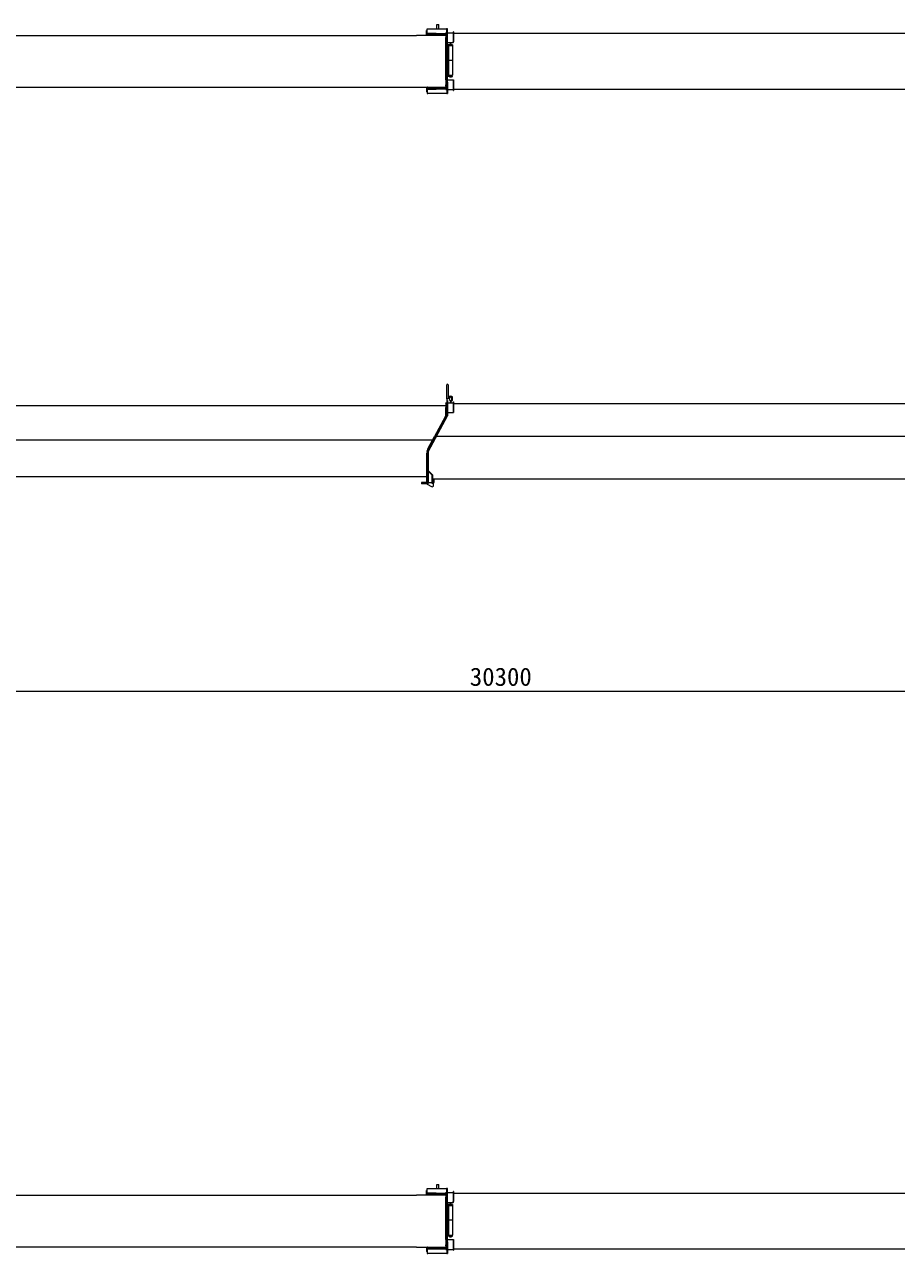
# Model space of a CAD drawing. Units: millimetres, scale not verified. Extents: x -41631 to 43732, y -72036 to 73823.
# Drawn here: x 17915 to 28435, y -15535 to -701 of the extents above; entities that cross this region are included whole.
import ezdxf
from ezdxf.enums import TextEntityAlignment as Align

# ---------------------------------------------------------------- set-up
doc = ezdxf.new("R2010")
doc.units = ezdxf.units.MM
doc.header["$LTSCALE"] = 100
doc.layers.add('0-0_0', color=5, linetype='Continuous', lineweight=18)
doc.styles.add('ＭＳ ゴシック', font='')
doc.styles.get('ＭＳ ゴシック').set_extended_font_data('MS Gothic')

# ---------------------------------------------------------------- blocks, each defined once
blk = doc.blocks.new('D69')
at = {"layer": '0-0_0', "color": 7, "lineweight": 13}
blk.add_line((14595.6, -41451.7), (-15699, -41451.7), dxfattribs=at)
at = {"layer": '0-0_0', "color": 7, "style": 'ＭＳ ゴシック'}
blk.add_text('30300', height=219.9, dxfattribs=at).set_placement((-926.7, -41451.2), align=Align.BOTTOM_LEFT)

msp = doc.modelspace()

# ---------------------------------------------------------------- linework, layer by layer
at = {"layer": '0-0_0'}
for p, q in [((22888.8, -751), (22888.8, -701)), ((22888.8, -701), (22913.8, -701)), ((22913.8, -751), (22913.8, -701)), ((16145.8, -831), (22644.8, -831)), ((22644.8, -828.5), (22999.8, -828.5)), ((22644.8, -828.5), (22644.8, -831)), ((22765.8, -774), (22774.8, -774)), ((22774.8, -828.2), (22774.8, -751)), ((22774.8, -751), (23008.1, -751)), ((22774.8, -805), (22880.3, -805)), ((22774.8, -806), (22880.8, -806)), ((22774.8, -813), (22993.7, -813)), ((22774.8, -828.2), (22775.5, -828.5)), ((22774.8, -828.5), (22774.8, -828.2)), ((22881.6, -807.5), (22880.3, -805)), ((22881.6, -807.5), (22999.8, -807.5)), ((22993.7, -813), (22999.8, -813)), ((22999.8, -805), (22999.8, -799.5)), ((22999.8, -799.5), (23009.8, -799.5)), ((22999.8, -805), (22999.8, -843.2)), ((22999.8, -843.2), (22999.8, -856.6)), ((22999.8, -918.5), (22999.8, -856.6)), ((23009.8, -751), (23008.1, -751)), ((23009.8, -944.5), (23009.8, -751)), ((23016.8, -751), (23009.8, -751)), ((23016.8, -944.5), (23016.8, -751)), ((23016.8, -799.5), (23086.8, -799.5)), ((23086.8, -789.5), (23086.8, -908.5)), ((23092.8, -789.5), (23086.8, -789.5)), ((23092.8, -789.5), (23092.8, -908.5)), ((23092.8, -806), (29947.8, -806)), ((22999.8, -918.5), (23009.8, -918.5)), ((22999.8, -1367.5), (22999.8, -918.5)), ((23079.8, -944.5), (23009.8, -944.5)), ((23009.8, -944.5), (23009.8, -950.5)), ((23009.8, -950.5), (23010, -950.5)), ((23009.8, -950.5), (23009.8, -952.4)), ((23009.8, -990.5), (23009.8, -952.5)), ((23009.8, -1282.5), (23009.8, -990.5)), ((23016.8, -918.5), (23086.8, -918.5)), ((23025.5, -950.5), (23025.8, -950.5)), ((23025.8, -944.5), (23025.8, -950.5)), ((23079.8, -950.5), (23025.8, -950.5)), ((23025.8, -990.5), (23025.8, -952.5)), ((23025.8, -1282.5), (23025.8, -990.5)), ((23030.8, -955.5), (23029.8, -956.5)), ((23029.8, -956.5), (23029.8, -1129.5)), ((23041.5, -950.5), (23041.2, -950.8)), ((23041.2, -950.8), (23041.2, -955.2)), ((23041.2, -955.2), (23041.5, -955.5)), ((23045.8, -938.5), (23044.8, -940.2)), ((23044.8, -944.5), (23044.8, -940.2)), ((23063.8, -938.5), (23045.8, -938.5)), ((23063.8, -938.5), (23064.8, -940.2)), ((23064.8, -944.5), (23064.8, -940.2)), ((23068.1, -950.5), (23068.4, -950.8)), ((23068.4, -955.2), (23068.1, -955.5)), ((23068.4, -950.8), (23068.4, -955.2)), ((23079.8, -944.5), (23079.8, -950.5)), ((23079.8, -956.5), (23079.8, -1129.5)), ((23086.8, -918.5), (23086.8, -908.5)), ((23092.8, -918.5), (23086.8, -918.5)), ((23092.8, -918.5), (23092.8, -908.5)), ((23030.8, -1131.5), (23029.8, -1132.5)), ((23029.8, -1132.5), (23029.8, -1312.5)), ((23042.2, -1130.5), (23042.2, -1131.5)), ((23067.3, -1130.5), (23067.3, -1131.5)), ((23079.8, -1129.5), (23078.8, -1130.5)), ((23079.8, -1132.5), (23079.8, -1312.5)), ((23009.8, -1320.5), (23009.8, -1282.5)), ((23009.8, -1395), (23009.8, -1328.5)), ((23016.8, -1395), (23016.8, -1328.5)), ((23025.8, -1328.5), (23017.8, -1328.5)), ((23025.8, -1328.5), (23025.8, -1282.5)), ((23069.8, -1319.5), (23025.8, -1319.5)), ((23044.5, -1328.5), (23025.8, -1328.5)), ((23041.5, -1314.5), (23041.2, -1314.8)), ((23041.2, -1314.8), (23041.2, -1319.2)), ((23041.2, -1319.2), (23041.5, -1319.5)), ((23041.5, -1314.5), (23068.1, -1314.5)), ((23042.2, -1313.5), (23042.2, -1314.5)), ((23042.3, -1328.5), (23042.3, -1333)), ((23042.3, -1333), (23067.3, -1333)), ((23044.5, -1328.5), (23065, -1328.5)), ((23069.8, -1328.5), (23065, -1328.5)), ((23067.3, -1313.5), (23067.3, -1314.5)), ((23067.3, -1328.5), (23067.3, -1333)), ((23068.1, -1314.5), (23068.4, -1314.8)), ((23068.4, -1319.2), (23068.1, -1319.5)), ((23068.4, -1314.8), (23068.4, -1319.2)), ((23069.8, -1319.5), (23079.8, -1319.5)), ((23069.8, -1328.5), (23079.8, -1328.5)), ((23079.8, -1312.5), (23078.8, -1313.5)), ((23079.8, -1328.5), (23079.8, -1319.5)), ((16145.8, -1455), (22644.8, -1455)), ((22644.8, -1455), (22644.8, -1457.5)), ((22644.8, -1457.5), (22999.8, -1457.5)), ((22765.8, -1457.5), (22765.8, -1512)), ((22774.8, -1457.7), (22774.8, -1457.5)), ((22775.5, -1457.5), (22774.8, -1457.7)), ((22774.8, -1457.7), (22774.8, -1535)), ((22999.8, -1473), (22774.8, -1473)), ((22880.8, -1480), (22774.8, -1480)), ((22774.8, -1481), (22880.3, -1481)), ((22881.6, -1478.5), (22880.3, -1481)), ((22881.6, -1478.5), (22999.8, -1478.5)), ((22999.8, -1367.5), (23009.8, -1367.5)), ((22999.8, -1367.5), (22999.8, -1429.3)), ((22999.8, -1442.8), (22999.8, -1429.3)), ((22999.8, -1442.8), (22999.8, -1480.9)), ((22999.8, -1480.9), (22999.8, -1486.5)), ((23009.8, -1395), (23009.8, -1535)), ((23016.8, -1367.5), (23086.8, -1367.5)), ((23016.8, -1395), (23016.8, -1535)), ((23086.8, -1367.5), (23086.8, -1496.5)), ((23086.8, -1367.5), (23092.8, -1367.5)), ((23092.8, -1367.5), (23092.8, -1496.5)), ((23092.8, -1480), (29947.8, -1480)), ((22774.8, -1512), (22765.8, -1512)), ((22774.8, -1535), (22780, -1535)), ((23008.1, -1535), (22780, -1535)), ((22999.8, -1486.5), (23009.8, -1486.5)), ((23009.8, -1535), (23008.1, -1535)), ((23009.8, -1535), (23016.8, -1535)), ((23016.8, -1486.5), (23086.8, -1486.5)), ((23086.8, -1496.5), (23092.8, -1496.5)), ((23009.8, -5220.2), (23009.8, -5050.2)), ((23025.8, -5050.2), (23025.8, -5220.2)), ((23044.5, -5190.2), (23025.8, -5190.2)), ((23044.5, -5203), (23044.5, -5190.2)), ((23069.8, -5190.2), (23065, -5190.2)), ((23065, -5190.2), (23065, -5203)), ((16145.8, -5298.2), (22999.8, -5298.2)), ((22999.8, -5271.7), (22999.8, -5266.2)), ((22999.8, -5266.2), (23009.8, -5266.2)), ((22999.8, -5271.7), (22999.8, -5309.9)), ((22999.8, -5309.9), (22999.8, -5323.3)), ((22999.8, -5385.2), (22999.8, -5323.3)), ((23025.8, -5220.2), (23009.8, -5220.2)), ((23009.8, -5220.2), (23009.8, -5240.2)), ((23016.8, -5240.2), (23009.8, -5240.2)), ((23009.8, -5240.2), (23009.8, -5425.2)), ((23016.8, -5240.2), (23016.8, -5425.2)), ((23016.8, -5266.2), (23086.8, -5266.2)), ((23044.8, -5236.2), (23042.3, -5211.4)), ((23074.7, -5235.8), (23047.8, -5266.2)), ((23067.2, -5211.4), (23064.7, -5236.2)), ((23079.8, -5222.6), (23079.8, -5200.2)), ((23086.8, -5256.2), (23086.8, -5385.2)), ((23086.8, -5256.2), (23092.8, -5256.2)), ((23092.8, -5256.2), (23092.8, -5385.2)), ((23092.8, -5275.2), (29947.8, -5275.2)), ((23008.1, -5425.9), (22775.8, -5853.7)), ((23014.2, -5429.2), (22783.8, -5853.7)), ((22999.8, -5407), (22999.8, -5385.2)), ((23014.2, -5429.2), (23008.1, -5425.9)), ((23009.8, -5425.2), (23016.8, -5425.2)), ((23016.8, -5385.2), (23092.8, -5385.2)), ((15891.6, -5713.2), (22840.4, -5713.2)), ((22780.8, -5823.5), (22862.8, -5671.7)), ((22874.6, -5671.7), (22862.8, -5671.7)), ((29806.3, -5671.7), (22882.6, -5671.7)), ((22765.8, -5874.7), (22765.8, -6214.9)), ((22774.8, -5874.7), (22765.8, -5874.7)), ((22774.8, -5853.7), (22774.8, -5847.3)), ((22774.8, -5853.7), (22774.8, -6240.4)), ((22774.8, -5853.7), (22783.8, -5853.7)), ((22783.8, -5853.7), (22783.8, -5898.7)), ((22783.8, -5898.7), (22783.8, -6240.6)), ((22765.8, -6160.7), (15902.8, -6160.7)), ((22765.8, -6214.9), (22774.8, -6214.9)), ((22765.8, -6214.9), (22765.8, -6214.9)), ((22766.8, -6214.9), (22766.8, -6240.7)), ((22773.8, -6214.9), (22774.8, -6215.2)), ((22836.7, -6135.7), (22788.7, -6088.7)), ((22834.8, -6240.4), (22834.8, -6147.9)), ((22841.8, -6240.4), (22841.8, -6147.9)), ((22841.8, -6185.7), (29704.8, -6185.7)), ((22849.8, -6227.7), (22849.8, -6236)), ((22857.8, -6227.7), (22849.8, -6227.7)), ((22857.8, -6191.7), (22851.8, -6185.7)), ((22857.8, -6227.7), (22857.8, -6191.7)), ((22704.8, -6230.7), (22704.8, -6244.7)), ((22766.8, -6230.7), (22704.8, -6230.7)), ((22767.6, -6244.7), (22704.8, -6244.7)), ((22772.1, -6249.5), (22824.8, -6277.7)), ((22779.8, -6240.6), (22783.8, -6240.6)), ((22806.3, -6232.6), (22783.8, -6232.6)), ((22834.8, -6232.6), (22812.3, -6232.6)), ((22841.8, -6240.4), (22834.8, -6240.4)), ((22841.8, -6233.8), (22849.8, -6236)), ((22849.8, -6262.7), (22849.8, -6236)), ((16145.8, -14831), (22644.8, -14831)), ((22644.8, -14828.5), (22644.8, -14831)), ((22644.8, -14828.5), (22999.8, -14828.5)), ((22765.8, -14774.8), (22765.8, -14774)), ((22765.8, -14774), (22774.8, -14774)), ((22765.8, -14828.5), (22765.8, -14774.8)), ((22774.8, -14751), (23008.1, -14751)), ((22774.8, -14828.2), (22774.8, -14751)), ((22774.8, -14805), (22880.3, -14805)), ((22774.8, -14806), (22880.8, -14806)), ((22881.6, -14807.5), (22880.3, -14805)), ((22881.6, -14807.5), (22999.8, -14807.5)), ((22888.8, -14701), (22913.8, -14701)), ((22888.8, -14751), (22888.8, -14701)), ((22913.8, -14751), (22913.8, -14701)), ((22999.8, -14799.5), (23009.8, -14799.5)), ((22999.8, -14805), (22999.8, -14799.5)), ((22999.8, -14805), (22999.8, -14843.2)), ((23009.8, -14751), (23008.1, -14751)), ((23016.8, -14751), (23009.8, -14751)), ((23009.8, -14944.5), (23009.8, -14751)), ((23016.8, -14944.5), (23016.8, -14751)), ((23016.8, -14799.5), (23086.8, -14799.5)), ((23092.8, -14789.5), (23086.8, -14789.5)), ((23086.8, -14789.5), (23086.8, -14908.5)), ((23092.8, -14789.5), (23092.8, -14908.5)), ((23092.8, -14806), (29947.8, -14806)), ((22999.8, -14843.2), (22999.8, -14856.6)), ((22999.8, -14918.5), (22999.8, -14856.6)), ((22999.8, -15367.5), (22999.8, -14918.5)), ((22999.8, -14918.5), (23009.8, -14918.5)), ((23009.8, -14944.5), (23009.8, -14950.5)), ((23079.8, -14944.5), (23009.8, -14944.5)), ((23009.8, -14950.5), (23009.8, -14952.4)), ((23009.8, -14950.5), (23010, -14950.5)), ((23016.8, -14918.5), (23086.8, -14918.5)), ((23025.5, -14950.5), (23025.8, -14950.5)), ((23025.8, -14944.5), (23025.8, -14950.5)), ((23079.8, -14950.5), (23025.8, -14950.5)), ((23030.8, -14955.5), (23029.8, -14956.5)), ((23029.8, -14956.5), (23029.8, -15129.5)), ((23030.8, -14955.5), (23078.8, -14955.5)), ((23041.5, -14950.5), (23041.2, -14950.8)), ((23041.2, -14950.8), (23041.2, -14955.2)), ((23041.2, -14955.2), (23041.5, -14955.5)), ((23045.8, -14938.5), (23044.8, -14940.2)), ((23044.8, -14944.5), (23044.8, -14940.2)), ((23063.8, -14938.5), (23045.8, -14938.5)), ((23063.8, -14938.5), (23064.8, -14940.2)), ((23064.8, -14944.5), (23064.8, -14940.2)), ((23068.1, -14950.5), (23068.4, -14950.8)), ((23068.4, -14955.2), (23068.1, -14955.5)), ((23068.4, -14950.8), (23068.4, -14955.2)), ((23078.8, -14955.5), (23079.8, -14956.5)), ((23079.8, -14944.5), (23079.8, -14950.5)), ((23079.8, -14956.5), (23079.8, -15129.5)), ((23092.8, -14918.5), (23092.8, -14908.5)), ((23029.8, -15129.5), (23030.8, -15130.5)), ((23030.8, -15130.5), (23078.8, -15130.5)), ((23042.2, -15130.5), (23042.2, -15131.5)), ((23067.3, -15130.5), (23067.3, -15131.5)), ((23079.8, -15129.5), (23078.8, -15130.5)), ((23030.8, -15131.5), (23029.8, -15132.5)), ((23029.8, -15132.5), (23029.8, -15312.5)), ((23030.8, -15131.5), (23078.8, -15131.5)), ((23078.8, -15131.5), (23079.8, -15132.5)), ((23079.8, -15132.5), (23079.8, -15312.5)), ((22999.8, -15367.5), (22999.8, -15429.3)), ((22999.8, -15367.5), (23009.8, -15367.5)), ((23009.8, -15328.5), (23009.8, -15320.5)), ((23009.8, -15395), (23009.8, -15328.5)), ((23017.7, -15328.5), (23009.8, -15328.5)), ((23009.8, -15395), (23009.8, -15535)), ((23016.8, -15395), (23016.8, -15328.5)), ((23016.8, -15367.5), (23086.8, -15367.5)), ((23016.8, -15395), (23016.8, -15535)), ((23025.8, -15328.5), (23017.8, -15328.5)), ((23025.8, -15328.5), (23025.8, -15282.5)), ((23069.8, -15319.5), (23025.8, -15319.5)), ((23044.5, -15328.5), (23025.8, -15328.5)), ((23029.8, -15312.5), (23030.8, -15313.5)), ((23030.8, -15313.5), (23078.8, -15313.5)), ((23041.5, -15314.5), (23041.2, -15314.8)), ((23041.2, -15314.8), (23041.2, -15319.2)), ((23041.2, -15319.2), (23041.5, -15319.5)), ((23041.5, -15314.5), (23068.1, -15314.5)), ((23042.2, -15313.5), (23042.2, -15314.5)), ((23042.3, -15328.5), (23042.3, -15333)), ((23042.3, -15333), (23067.3, -15333)), ((23044.5, -15328.5), (23065, -15328.5)), ((23069.8, -15328.5), (23065, -15328.5)), ((23067.3, -15313.5), (23067.3, -15314.5)), ((23067.3, -15328.5), (23067.3, -15333)), ((23068.1, -15314.5), (23068.4, -15314.8)), ((23068.4, -15319.2), (23068.1, -15319.5)), ((23068.4, -15314.8), (23068.4, -15319.2)), ((23069.8, -15319.5), (23079.8, -15319.5)), ((23079.8, -15312.5), (23078.8, -15313.5)), ((23086.8, -15367.5), (23086.8, -15496.5)), ((16145.8, -15455), (22644.8, -15455)), ((22644.8, -15455), (22644.8, -15457.5)), ((22644.8, -15457.5), (22999.8, -15457.5)), ((22765.8, -15457.5), (22765.8, -15512)), ((22774.8, -15512), (22765.8, -15512)), ((22774.8, -15457.7), (22774.8, -15535)), ((22999.8, -15473), (22774.8, -15473)), ((22880.8, -15480), (22774.8, -15480)), ((22774.8, -15481), (22880.3, -15481)), ((22774.8, -15535), (22780, -15535)), ((23008.1, -15535), (22780, -15535)), ((22881.6, -15478.5), (22880.3, -15481)), ((22881.6, -15478.5), (22999.8, -15478.5)), ((22999.8, -15442.8), (22999.8, -15429.3)), ((22999.8, -15442.8), (22999.8, -15480.9)), ((23009.8, -15535), (23008.1, -15535)), ((23009.8, -15535), (23016.8, -15535)), ((23016.8, -15486.5), (23086.8, -15486.5)), ((23086.8, -15496.5), (23092.8, -15496.5)), ((23092.8, -15480), (29947.8, -15480))]:
    msp.add_line(p, q, dxfattribs=at)
for points in [[(22765.8, -828.5), (22765.8, -774.8), (22765.8, -774)], [(23030.8, -955.5), (23078.8, -955.5), (23079.8, -956.5)], [(23029.8, -1129.5), (23030.8, -1130.5), (23078.8, -1130.5)], [(23030.8, -1131.5), (23078.8, -1131.5), (23079.8, -1132.5)], [(23017.7, -1328.5), (23009.8, -1328.5), (23009.8, -1320.5)], [(23029.8, -1312.5), (23030.8, -1313.5), (23078.8, -1313.5)], [(22862.8, -5671.7), (22864.7, -5668.2), (22993.7, -5430.8)], [(22831.8, -6140.7), (22783.8, -6093.7), (22788.7, -6088.7)], [(22774.8, -14813), (22993.7, -14813), (22999.8, -14813)], [(22774.8, -14828.5), (22774.8, -14828.2), (22775.5, -14828.5)], [(23009.8, -15320.5), (23009.8, -15282.5), (23009.8, -14990.5), (23009.8, -14952.5)], [(23025.8, -15282.5), (23025.8, -14990.5), (23025.8, -14952.5)], [(23092.8, -14918.5), (23086.8, -14918.5), (23086.8, -14908.5)], [(23069.8, -15328.5), (23079.8, -15328.5), (23079.8, -15319.5)], [(23086.8, -15367.5), (23092.8, -15367.5), (23092.8, -15496.5)], [(22775.5, -15457.5), (22774.8, -15457.7), (22774.8, -15457.5)], [(22999.8, -15480.9), (22999.8, -15486.5), (23009.8, -15486.5)]]:
    msp.add_lwpolyline(points, dxfattribs=at)
for centre, radius, start, end in [((23017.8, -952.5), 8, 0, 180), ((23017.8, -1320.5), 8, 180, 0), ((23017.8, -5050.2), 8, 0, 180), ((23054.8, -5210.2), 25, 53.13006, 126.86994), ((23069.8, -5200.2), 10, 0, 90), ((23054.8, -5210.2), 12.5, 354.26083, 185.73917), ((23054.8, -5235.2), 10, 185.73917, 354.26083), ((23059.8, -5222.6), 20, 318.36646, 0), ((23054.8, -5210.2), 25, 359.94628, 0.05372), ((22949.8, -5407), 50, 331.46925, 0), ((22824.8, -5847.3), 50, 151.61442, 180), ((22824.8, -6147.9), 10, 0, 45.56727), ((22824.8, -6147.9), 17, 0, 45.56727), ((22776.8, -6240.7), 10, 180, 241.87626), ((22787.8, -5898.7), 342, 267.82157, 268.65963), ((22832.8, -6262.7), 17, 241.87626, 0), ((23017.8, -14952.5), 8, 0, 180), ((23017.8, -15320.5), 8, 180, 0)]:
    msp.add_arc(centre, radius, start, end, dxfattribs=at)
msp.add_ellipse((22809.3, -6233.5), major_axis=(5, 0), ratio=0.226513, start_param=0.9272952, end_param=2.2142974, dxfattribs=at)

# ---------------------------------------------------------------- block references
msp.add_blockref('D69', (24214.3, 32701.8), dxfattribs=at)

doc.saveas('drawing.dxf')
